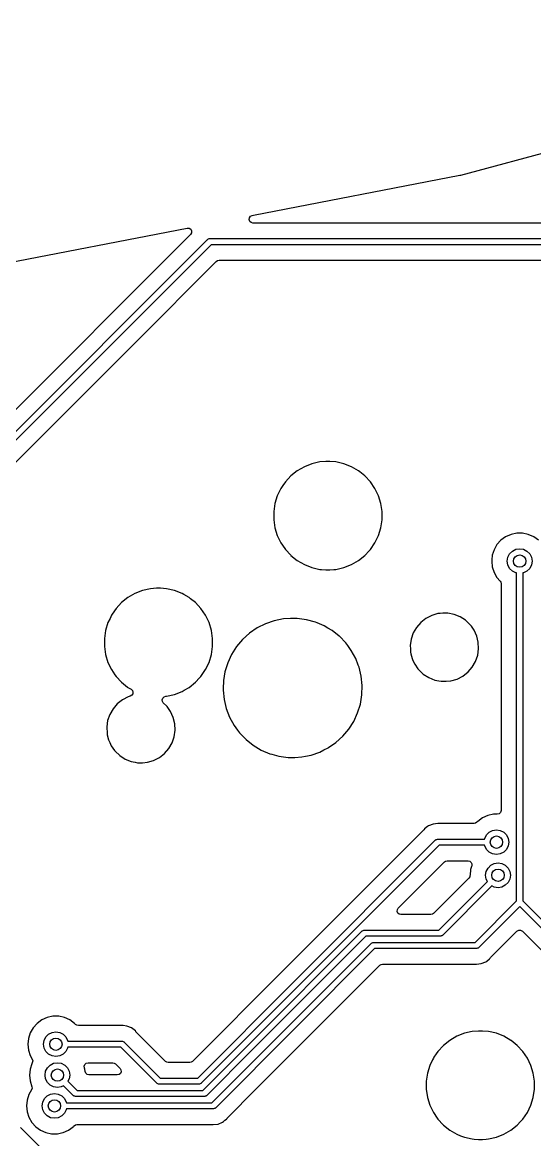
# Model space of a CAD drawing. Extents: x 41 to 271, y -133 to -23.
# Drawn here: x 182.31 to 198.88, y -59.28 to -23.19 of the extents above; entities that cross this region are included whole.
import ezdxf

# ---------------------------------------------------------------- set-up
doc = ezdxf.new("R2010")
doc.units = 0
doc.layers.add('BLACK', color=7, linetype='CONTINUOUS')

msp = doc.modelspace()

# ---------------------------------------------------------------- linework, layer by layer
at = {"layer": 'BLACK', "linetype": 'CONTINUOUS'}
for p, q in [((196.489, -28.118), (214.851, -23.1855)), ((189.782, -29.416), (196.459, -28.1245)), ((196.459, -28.1245), (196.466, -28.1244)), ((196.466, -28.1244), (196.474, -28.1222)), ((196.474, -28.1222), (196.484, -28.1199)), ((196.484, -28.1199), (196.489, -28.118)), ((189.642, -29.5573), (189.651, -29.4976)), ((189.662, -29.6142), (189.642, -29.5573)), ((189.651, -29.4976), (189.687, -29.4493)), ((189.687, -29.4493), (189.742, -29.4238)), ((189.742, -29.4238), (189.782, -29.416)), ((160.751, -35.0311), (187.64, -29.8303)), ((187.64, -29.8303), (187.702, -29.8343)), ((187.702, -29.8343), (187.755, -29.8682)), ((187.755, -29.8682), (187.784, -29.9234)), ((187.784, -29.9234), (187.783, -29.9859)), ((189.707, -29.6548), (189.662, -29.6142)), ((189.765, -29.6695), (189.707, -29.6548)), ((202.609, -29.6695), (189.765, -29.6695)), ((187.751, -30.0397), (171.329, -46.4618)), ((171.649, -46.8493), (188.299, -30.1993)), ((187.783, -29.9859), (187.751, -30.0397)), ((188.299, -30.1993), (188.306, -30.1956)), ((188.306, -30.1956), (188.311, -30.1891)), ((188.311, -30.1891), (188.333, -30.1819)), ((188.333, -30.1819), (188.354, -30.1712)), ((188.354, -30.1712), (188.362, -30.1725)), ((188.362, -30.1725), (188.37, -30.17)), ((188.37, -30.17), (202.57, -30.17)), ((188.411, -30.37), (171.82, -46.9614)), ((202.57, -30.37), (188.411, -30.37)), ((185.976, -33.513), (188.582, -30.9068)), ((188.582, -30.9068), (188.623, -30.8799)), ((188.623, -30.8799), (188.67, -30.8705)), ((188.67, -30.8705), (202.531, -30.8705)), ((180.236, -39.2534), (185.976, -33.513)), ((191.672, -37.4448), (191.428, -37.5407)), ((191.928, -37.3865), (191.672, -37.4448)), ((192.124, -37.3718), (191.928, -37.3865)), ((192.255, -37.3718), (192.124, -37.3718)), ((192.124, -37.3718), (192.124, -37.3718)), ((192.451, -37.3865), (192.255, -37.3718)), ((192.255, -37.3718), (192.255, -37.3718)), ((192.707, -37.4448), (192.451, -37.3865)), ((192.951, -37.5407), (192.707, -37.4448)), ((190.995, -37.8355), (190.817, -38.0278)), ((191.2, -37.6719), (190.995, -37.8355)), ((191.428, -37.5407), (191.2, -37.6719)), ((193.178, -37.6719), (192.951, -37.5407)), ((193.217, -37.7031), (193.178, -37.6719)), ((193.383, -37.8355), (193.217, -37.7031)), ((193.562, -38.0278), (193.383, -37.8355)), ((193.383, -37.8355), (193.383, -37.8355)), ((193.383, -37.8355), (193.383, -37.8355)), ((190.669, -38.2446), (190.555, -38.4809)), ((190.734, -38.1489), (190.669, -38.2446)), ((190.817, -38.0278), (190.734, -38.1489)), ((193.71, -38.2446), (193.562, -38.0278)), ((193.562, -38.0278), (193.562, -38.0278)), ((193.562, -38.0278), (193.562, -38.0278)), ((193.823, -38.4809), (193.71, -38.2446)), ((190.555, -38.4809), (190.478, -38.7316)), ((193.901, -38.7316), (193.823, -38.4809)), ((190.478, -38.7316), (190.439, -38.9911)), ((193.94, -38.9911), (193.901, -38.7316)), ((190.439, -38.9911), (190.439, -39.2534)), ((190.439, -39.2534), (190.478, -39.5129)), ((193.901, -39.5129), (193.94, -39.2534)), ((193.94, -39.2534), (193.94, -38.9911)), ((190.478, -39.5129), (190.555, -39.7636)), ((193.823, -39.7636), (193.901, -39.5129)), ((198.295, -39.6895), (198.11, -39.7289)), ((198.485, -39.6895), (198.295, -39.6895)), ((198.295, -39.6895), (198.295, -39.6895)), ((198.67, -39.7289), (198.485, -39.6895)), ((198.485, -39.6895), (198.485, -39.6895)), ((190.555, -39.7636), (190.669, -40)), ((190.669, -40), (190.796, -40.1861)), ((193.562, -40.2167), (193.71, -40)), ((193.71, -40), (193.823, -39.7636)), ((197.657, -40.0578), (197.563, -40.2217)), ((197.784, -39.9171), (197.657, -40.0578)), ((197.937, -39.8058), (197.784, -39.9171)), ((198.11, -39.7289), (197.937, -39.8058)), ((198.843, -39.8058), (198.67, -39.7289)), ((198.996, -39.9171), (198.843, -39.8058)), ((190.796, -40.1861), (190.817, -40.2167)), ((190.817, -40.2167), (190.989, -40.4017)), ((190.989, -40.4017), (190.995, -40.4091)), ((190.995, -40.4091), (191.2, -40.5727)), ((193.178, -40.5727), (193.383, -40.4091)), ((193.383, -40.4091), (193.52, -40.2621)), ((193.52, -40.2621), (193.562, -40.2167)), ((193.562, -40.2167), (193.562, -40.2167)), ((193.562, -40.2167), (193.562, -40.2167)), ((197.504, -40.4017), (197.488, -40.5531)), ((197.563, -40.2217), (197.504, -40.4017)), ((198.01, -40.4664), (198.066, -40.3549)), ((198.066, -40.3549), (198.155, -40.2664)), ((198.155, -40.2664), (198.266, -40.2096)), ((198.266, -40.2096), (198.39, -40.19)), ((198.39, -40.19), (198.514, -40.2096)), ((198.514, -40.2096), (198.625, -40.2664)), ((198.625, -40.2664), (198.714, -40.3549)), ((198.714, -40.3549), (198.77, -40.4664)), ((191.2, -40.5727), (191.428, -40.7038)), ((191.428, -40.7038), (191.672, -40.7997)), ((192.707, -40.7997), (192.951, -40.7038)), ((192.951, -40.7038), (193.178, -40.5727)), ((197.488, -40.5531), (197.485, -40.59)), ((197.485, -40.59), (197.486, -40.6064)), ((197.486, -40.6064), (197.504, -40.7783)), ((197.504, -40.7783), (197.563, -40.9583)), ((197.99, -40.59), (198.01, -40.4664)), ((198.01, -40.7136), (197.99, -40.59)), ((198.066, -40.8251), (198.01, -40.7136)), ((198.77, -40.7136), (198.714, -40.8251)), ((198.77, -40.4664), (198.79, -40.59)), ((198.79, -40.59), (198.77, -40.7136)), ((191.672, -40.7997), (191.928, -40.8581)), ((191.928, -40.8581), (191.984, -40.8623)), ((191.984, -40.8623), (192.124, -40.8728)), ((192.124, -40.8728), (192.124, -40.8728)), ((192.124, -40.8728), (192.255, -40.8728)), ((192.255, -40.8728), (192.377, -40.8636)), ((192.255, -40.8728), (192.255, -40.8728)), ((192.377, -40.8636), (192.451, -40.8581)), ((192.451, -40.8581), (192.707, -40.7997)), ((197.563, -40.9583), (197.657, -41.1222)), ((197.657, -41.1222), (197.758, -41.2335)), ((198.155, -40.9136), (198.066, -40.8251)), ((198.266, -40.9704), (198.155, -40.9136)), ((198.29, -40.9742), (198.266, -40.9704)), ((198.29, -51.5686), (198.29, -40.9742)), ((198.514, -40.9704), (198.49, -40.9742)), ((198.49, -40.9742), (198.49, -51.5686)), ((198.625, -40.9136), (198.514, -40.9704)), ((198.714, -40.8251), (198.625, -40.9136)), ((186.451, -41.4834), (186.196, -41.5418)), ((186.648, -41.4687), (186.451, -41.4834)), ((186.779, -41.4687), (186.648, -41.4687)), ((186.648, -41.4687), (186.648, -41.4687)), ((186.975, -41.4834), (186.779, -41.4687)), ((186.779, -41.4687), (186.779, -41.4687)), ((187.23, -41.5418), (186.975, -41.4834)), ((197.758, -41.2335), (197.781, -41.272)), ((197.781, -41.272), (197.79, -41.3165)), ((197.79, -41.3165), (197.79, -48.6455)), ((185.724, -41.7688), (185.519, -41.9324)), ((185.951, -41.6376), (185.724, -41.7688)), ((186.196, -41.5418), (185.951, -41.6376)), ((187.475, -41.6376), (187.23, -41.5418)), ((187.475, -41.6377), (187.475, -41.6376)), ((187.475, -41.6376), (187.475, -41.6376)), ((187.536, -41.6728), (187.475, -41.6377)), ((187.702, -41.7688), (187.536, -41.6728)), ((187.753, -41.8097), (187.702, -41.7688)), ((187.907, -41.9324), (187.753, -41.8097)), ((185.293, -42.1943), (185.193, -42.3415)), ((185.341, -42.1247), (185.293, -42.1943)), ((185.519, -41.9324), (185.341, -42.1247)), ((188.085, -42.1247), (187.907, -41.9324)), ((187.907, -41.9324), (187.907, -41.9324)), ((187.907, -41.9324), (187.907, -41.9324)), ((188.233, -42.3415), (188.085, -42.1247)), ((188.085, -42.1247), (188.085, -42.1247)), ((188.085, -42.1247), (188.085, -42.1247)), ((185.079, -42.5779), (185.002, -42.8286)), ((185.145, -42.441), (185.079, -42.5779)), ((185.193, -42.3415), (185.145, -42.441)), ((185.193, -42.3415), (185.193, -42.3415)), ((188.347, -42.5779), (188.233, -42.3415)), ((188.424, -42.8286), (188.347, -42.5779)), ((190.456, -42.5171), (190.172, -42.6156)), ((190.751, -42.4572), (190.456, -42.5171)), ((190.976, -42.4422), (190.751, -42.4572)), ((191.201, -42.4422), (190.976, -42.4422)), ((190.976, -42.4422), (190.976, -42.4422)), ((191.499, -42.4822), (191.201, -42.4422)), ((191.788, -42.5616), (191.499, -42.4822)), ((191.499, -42.4822), (191.499, -42.4822)), ((191.499, -42.4822), (191.499, -42.4822)), ((191.847, -42.5863), (191.788, -42.5616)), ((192.065, -42.6789), (191.847, -42.5863)), ((195.194, -42.571), (195.056, -42.73)), ((195.359, -42.441), (195.194, -42.571)), ((195.546, -42.3446), (195.359, -42.441)), ((195.748, -42.2854), (195.546, -42.3446)), ((195.818, -42.2787), (195.748, -42.2854)), ((195.905, -42.2704), (195.818, -42.2787)), ((196.063, -42.2704), (195.905, -42.2704)), ((196.269, -42.3102), (196.063, -42.2704)), ((196.063, -42.2704), (196.063, -42.2704)), ((196.27, -42.3105), (196.269, -42.3102)), ((196.269, -42.3102), (196.269, -42.3102)), ((196.269, -42.3102), (196.269, -42.3102)), ((196.465, -42.3884), (196.27, -42.3105)), ((196.641, -42.5021), (196.465, -42.3884)), ((196.794, -42.6472), (196.641, -42.5021)), ((196.641, -42.5021), (196.641, -42.5021)), ((196.641, -42.5021), (196.641, -42.5021)), ((185.002, -42.8286), (184.963, -43.088)), ((188.464, -43.088), (188.424, -42.8286)), ((189.657, -42.9212), (189.434, -43.1228)), ((189.904, -42.7512), (189.657, -42.9212)), ((190.172, -42.6156), (189.904, -42.7512)), ((192.192, -42.7539), (192.065, -42.6789)), ((192.324, -42.832), (192.192, -42.7539)), ((192.549, -43.0099), (192.324, -42.832)), ((194.951, -42.9121), (194.882, -43.1109)), ((195.056, -42.73), (194.951, -42.9121)), ((196.828, -42.6953), (196.794, -42.6472)), ((196.916, -42.8186), (196.828, -42.6953)), ((197.003, -43.0099), (196.916, -42.8186)), ((196.916, -42.8186), (196.916, -42.8186)), ((196.916, -42.8186), (196.916, -42.8186)), ((184.963, -43.088), (184.963, -43.3504)), ((188.464, -43.3504), (188.464, -43.088)), ((189.434, -43.1228), (189.24, -43.3523)), ((192.56, -43.0183), (192.549, -43.0099)), ((192.768, -43.2343), (192.56, -43.0183)), ((192.831, -43.3191), (192.768, -43.2343)), ((194.882, -43.1109), (194.852, -43.3191)), ((197.053, -43.2143), (197.003, -43.0099)), ((197.063, -43.4244), (197.053, -43.2143)), ((184.963, -43.3504), (185.002, -43.6098)), ((185.002, -43.6098), (185.079, -43.8605)), ((188.347, -43.8605), (188.424, -43.6098)), ((188.424, -43.6098), (188.464, -43.3504)), ((189.078, -43.6055), (188.952, -43.8781)), ((189.24, -43.3523), (189.078, -43.6055)), ((192.947, -43.4762), (192.831, -43.3191)), ((193.088, -43.7336), (192.947, -43.4762)), ((194.852, -43.3191), (194.857, -43.4244)), ((194.852, -43.3191), (194.852, -43.3191)), ((194.857, -43.4244), (194.862, -43.5292)), ((194.862, -43.5292), (194.875, -43.5829)), ((194.875, -43.5829), (194.912, -43.7336)), ((196.964, -43.8314), (197.033, -43.6326)), ((197.033, -43.6326), (197.063, -43.4244)), ((185.079, -43.8605), (185.193, -44.0969)), ((188.233, -44.0969), (188.347, -43.8605)), ((188.952, -43.8781), (188.862, -44.1651)), ((193.091, -43.7397), (193.088, -43.7336)), ((193.173, -43.9525), (193.091, -43.7397)), ((193.199, -44.0201), (193.173, -43.9525)), ((193.269, -44.3124), (193.199, -44.0201)), ((194.912, -43.7336), (194.941, -43.7982)), ((194.941, -43.7982), (194.999, -43.925)), ((194.999, -43.925), (195.1, -44.0665)), ((196.721, -44.1725), (196.859, -44.0135)), ((196.859, -44.0135), (196.964, -43.8314)), ((185.193, -44.0969), (185.305, -44.2622)), ((185.305, -44.2622), (185.341, -44.3137)), ((185.341, -44.3137), (185.519, -44.506)), ((187.907, -44.506), (188.039, -44.3642)), ((188.039, -44.3642), (188.085, -44.3137)), ((188.085, -44.3137), (188.233, -44.0969)), ((188.085, -44.3137), (188.085, -44.3137)), ((188.085, -44.3137), (188.085, -44.3137)), ((188.862, -44.1651), (188.815, -44.4478)), ((193.299, -44.6114), (193.269, -44.3124)), ((195.1, -44.0665), (195.121, -44.0963)), ((195.121, -44.0963), (195.274, -44.2415)), ((195.274, -44.2415), (195.274, -44.2415)), ((195.274, -44.2415), (195.274, -44.2415)), ((195.274, -44.2415), (195.451, -44.3552)), ((195.451, -44.3552), (195.451, -44.3552)), ((195.451, -44.3552), (195.646, -44.4334)), ((196.369, -44.3989), (196.556, -44.3025)), ((196.556, -44.3025), (196.721, -44.1725)), ((185.519, -44.506), (185.519, -44.506)), ((185.519, -44.506), (185.712, -44.6597)), ((185.712, -44.6597), (185.724, -44.6696)), ((185.724, -44.6696), (185.826, -44.7284)), ((185.826, -44.7284), (185.868, -44.7677)), ((187.542, -44.7617), (187.702, -44.6696)), ((187.702, -44.6696), (187.907, -44.506)), ((188.804, -44.7059), (188.802, -44.7617)), ((188.813, -44.4614), (188.804, -44.7059)), ((188.815, -44.4478), (188.813, -44.4614)), ((193.289, -44.9117), (193.299, -44.6114)), ((195.646, -44.4334), (195.775, -44.4582)), ((195.775, -44.4582), (195.852, -44.4732)), ((195.852, -44.4732), (195.852, -44.4732)), ((195.852, -44.4732), (196.01, -44.4732)), ((196.01, -44.4732), (196.167, -44.4582)), ((196.01, -44.4732), (196.01, -44.4732)), ((196.167, -44.4582), (196.369, -44.3989)), ((185.546, -45.0706), (185.38, -45.2006)), ((185.733, -44.9742), (185.546, -45.0706)), ((185.799, -44.9547), (185.733, -44.9742)), ((185.849, -44.9263), (185.799, -44.9547)), ((185.88, -44.8785), (185.849, -44.9263)), ((185.868, -44.7677), (185.887, -44.8216)), ((185.887, -44.8216), (185.88, -44.8785)), ((186.831, -45.0669), (186.85, -45.0136)), ((186.838, -45.1232), (186.831, -45.0669)), ((186.85, -45.0136), (186.891, -44.9743)), ((186.891, -44.9743), (186.945, -44.9573)), ((186.945, -44.9573), (186.96, -44.9561)), ((186.96, -44.9561), (186.975, -44.955)), ((186.975, -44.955), (187.23, -44.8966)), ((187.23, -44.8966), (187.475, -44.8008)), ((187.475, -44.8008), (187.542, -44.7617)), ((188.802, -44.7617), (188.833, -45.0607)), ((188.833, -45.0607), (188.902, -45.353)), ((193.239, -45.208), (193.289, -44.9117)), ((185.242, -45.3596), (185.137, -45.5417)), ((185.38, -45.2006), (185.242, -45.3596)), ((186.869, -45.1706), (186.838, -45.1232)), ((186.98, -45.2768), (186.869, -45.1706)), ((186.991, -45.2925), (186.98, -45.2768)), ((187.102, -45.4482), (186.991, -45.2925)), ((187.189, -45.6395), (187.102, -45.4482)), ((187.102, -45.4482), (187.102, -45.4482)), ((187.102, -45.4482), (187.102, -45.4482)), ((188.902, -45.353), (189.01, -45.6334)), ((193.15, -45.495), (193.239, -45.208)), ((185.069, -45.7405), (185.039, -45.9487)), ((185.137, -45.5417), (185.069, -45.7405)), ((187.239, -45.8439), (187.189, -45.6395)), ((189.01, -45.6334), (189.155, -45.8969)), ((192.862, -46.0209), (193.023, -45.7676)), ((193.023, -45.7676), (193.15, -45.495)), ((185.039, -45.9487), (185.049, -46.1588)), ((185.049, -46.1588), (185.058, -46.1978)), ((185.058, -46.1978), (185.098, -46.3632)), ((187.219, -46.2622), (187.249, -46.054)), ((187.249, -46.054), (187.239, -45.8439)), ((189.155, -45.8969), (189.27, -46.054)), ((189.27, -46.054), (189.333, -46.1389)), ((189.333, -46.1389), (189.542, -46.3549)), ((192.668, -46.2504), (192.862, -46.0209)), ((185.098, -46.3632), (185.139, -46.4519)), ((185.139, -46.4519), (185.186, -46.5546)), ((185.186, -46.5546), (185.294, -46.7076)), ((187.045, -46.6432), (187.15, -46.461)), ((187.15, -46.461), (187.219, -46.2622)), ((189.542, -46.3549), (189.778, -46.5411)), ((189.778, -46.5411), (190.036, -46.6942)), ((192.213, -46.6111), (192.445, -46.4519)), ((192.445, -46.4519), (192.668, -46.2504)), ((185.294, -46.7076), (185.308, -46.7259)), ((185.308, -46.7259), (185.46, -46.8711)), ((185.46, -46.8711), (185.46, -46.8711)), ((185.46, -46.8711), (185.46, -46.8711)), ((185.46, -46.8711), (185.637, -46.9848)), ((186.742, -46.9321), (186.907, -46.8021)), ((186.907, -46.8021), (187.045, -46.6432)), ((190.036, -46.6942), (190.313, -46.8115)), ((190.313, -46.8115), (190.313, -46.8115)), ((190.313, -46.8115), (190.313, -46.8115)), ((190.313, -46.8115), (190.377, -46.829)), ((190.377, -46.829), (190.603, -46.8909)), ((190.603, -46.8909), (190.9, -46.931)), ((191.126, -46.931), (191.35, -46.9159)), ((191.35, -46.9159), (191.463, -46.893)), ((191.463, -46.893), (191.645, -46.8561)), ((191.645, -46.8561), (191.929, -46.7575)), ((191.929, -46.7575), (192.063, -46.6897)), ((192.063, -46.6897), (192.197, -46.622)), ((192.197, -46.622), (192.213, -46.6111)), ((185.637, -46.9848), (185.637, -46.9848)), ((185.637, -46.9848), (185.832, -47.063)), ((185.832, -47.063), (185.961, -47.0878)), ((185.961, -47.0878), (186.039, -47.1028)), ((186.039, -47.1028), (186.039, -47.1028)), ((186.039, -47.1028), (186.196, -47.1028)), ((186.196, -47.1028), (186.353, -47.0878)), ((186.196, -47.1028), (186.196, -47.1028)), ((186.353, -47.0878), (186.555, -47.0285)), ((186.555, -47.0285), (186.742, -46.9321)), ((190.9, -46.931), (191.126, -46.931)), ((191.126, -46.931), (191.126, -46.931)), ((197.773, -48.7075), (197.727, -48.7529)), ((197.79, -48.6455), (197.773, -48.7075)), ((195.588, -49.085), (195.441, -49.1455)), ((195.664, -49.075), (195.588, -49.085)), ((195.744, -49.0643), (195.664, -49.075)), ((195.772, -49.0679), (195.744, -49.0643)), ((195.776, -49.0684), (195.772, -49.0679)), ((195.792, -49.0695), (195.776, -49.0684)), ((196.914, -49.0695), (195.792, -49.0695)), ((196.964, -49.0588), (196.914, -49.0695)), ((197.006, -49.0285), (196.964, -49.0588)), ((197.034, -48.9971), (197.006, -49.0285)), ((197.187, -48.8858), (197.034, -48.9971)), ((197.36, -48.8089), (197.187, -48.8858)), ((197.545, -48.7695), (197.36, -48.8089)), ((197.665, -48.7695), (197.545, -48.7695)), ((197.727, -48.7529), (197.665, -48.7695)), ((195.286, -49.279), (190.738, -53.8271)), ((195.297, -49.2668), (195.286, -49.279)), ((195.316, -49.2417), (195.297, -49.2668)), ((195.412, -49.1678), (195.316, -49.2417)), ((195.316, -49.2417), (195.316, -49.2417)), ((195.316, -49.2417), (195.316, -49.2417)), ((195.441, -49.1455), (195.412, -49.1678)), ((197.26, -49.5464), (197.316, -49.4349)), ((197.316, -49.4349), (197.405, -49.3464)), ((197.405, -49.3464), (197.516, -49.2896)), ((197.516, -49.2896), (197.64, -49.27)), ((197.64, -49.27), (197.764, -49.2896)), ((197.764, -49.2896), (197.875, -49.3464)), ((197.875, -49.3464), (197.964, -49.4349)), ((197.964, -49.4349), (198.02, -49.5464)), ((191.081, -54.1914), (195.674, -49.5993)), ((195.786, -49.77), (191.223, -54.3329)), ((195.674, -49.5993), (195.681, -49.5956)), ((195.681, -49.5956), (195.686, -49.5891)), ((195.686, -49.5891), (195.708, -49.5819)), ((195.708, -49.5819), (195.729, -49.5712)), ((195.729, -49.5712), (195.737, -49.5725)), ((195.737, -49.5725), (195.744, -49.57)), ((195.744, -49.57), (197.256, -49.57)), ((197.256, -49.77), (195.786, -49.77)), ((197.256, -49.57), (197.26, -49.5464)), ((197.26, -49.7936), (197.256, -49.77)), ((197.316, -49.9051), (197.26, -49.7936)), ((198.02, -49.7936), (197.964, -49.9051)), ((198.02, -49.5464), (198.04, -49.67)), ((198.04, -49.67), (198.02, -49.7936)), ((197.405, -49.9936), (197.316, -49.9051)), ((197.516, -50.0504), (197.405, -49.9936)), ((197.64, -50.07), (197.516, -50.0504)), ((197.764, -50.0504), (197.64, -50.07)), ((197.875, -49.9936), (197.764, -50.0504)), ((197.964, -49.9051), (197.875, -49.9936)), ((195.129, -51.1345), (195.957, -50.3068)), ((195.957, -50.3068), (195.997, -50.2799)), ((195.997, -50.2799), (196.044, -50.2705)), ((196.044, -50.2705), (196.726, -50.2705)), ((196.726, -50.2705), (196.782, -50.284)), ((196.782, -50.284), (196.826, -50.3216)), ((196.837, -50.4518), (196.805, -50.5517)), ((196.826, -50.3216), (196.848, -50.3751)), ((196.843, -50.4328), (196.837, -50.4518)), ((196.848, -50.3751), (196.843, -50.4328)), ((197.31, -50.6164), (197.367, -50.5049)), ((197.367, -50.5049), (197.455, -50.4164)), ((197.455, -50.4164), (197.567, -50.3596)), ((197.567, -50.3596), (197.69, -50.34)), ((197.69, -50.34), (197.814, -50.3596)), ((197.814, -50.3596), (197.926, -50.4164)), ((197.926, -50.4164), (198.014, -50.5049)), ((198.014, -50.5049), (198.071, -50.6164)), ((196.749, -50.8327), (195.608, -51.9732)), ((196.778, -50.7864), (196.749, -50.8327)), ((196.782, -50.7528), (196.778, -50.7864)), ((196.784, -50.753), (196.782, -50.7528)), ((196.785, -50.7393), (196.784, -50.753)), ((196.805, -50.5517), (196.785, -50.7393)), ((196.805, -50.5517), (196.805, -50.5517)), ((196.805, -50.5517), (196.805, -50.5517)), ((197.29, -50.74), (197.31, -50.6164)), ((197.31, -50.8636), (197.29, -50.74)), ((197.349, -50.9401), (197.31, -50.8636)), ((198.071, -50.8636), (198.014, -50.9751)), ((198.071, -50.6164), (198.09, -50.74)), ((198.09, -50.74), (198.071, -50.8636)), ((194.466, -51.7978), (195.129, -51.1345)), ((195.779, -52.51), (197.349, -50.9401)), ((197.49, -51.0815), (195.891, -52.6807)), ((197.567, -51.1204), (197.49, -51.0815)), ((197.69, -51.14), (197.567, -51.1204)), ((197.814, -51.1204), (197.69, -51.14)), ((197.926, -51.0636), (197.814, -51.1204)), ((198.014, -50.9751), (197.926, -51.0636)), ((196.949, -52.91), (198.29, -51.5686)), ((198.49, -51.5686), (202.341, -55.4193)), ((194.431, -51.9049), (194.435, -51.8472)), ((194.453, -51.9584), (194.431, -51.9049)), ((194.435, -51.8472), (194.466, -51.7978)), ((194.497, -51.996), (194.453, -51.9584)), ((195.608, -51.9732), (195.568, -52.0001)), ((198.39, -51.7514), (197.061, -53.0807)), ((202.199, -55.5607), (198.39, -51.7514)), ((194.553, -52.0095), (194.497, -51.996)), ((195.52, -52.0095), (194.553, -52.0095)), ((195.568, -52.0001), (195.52, -52.0095)), ((189.599, -56.2393), (193.299, -52.5393)), ((193.299, -52.5393), (193.306, -52.5356)), ((193.306, -52.5356), (193.311, -52.5291)), ((193.311, -52.5291), (193.333, -52.5219)), ((193.333, -52.5219), (193.354, -52.5112)), ((193.354, -52.5112), (193.362, -52.5125)), ((193.362, -52.5125), (193.37, -52.51)), ((193.37, -52.51), (194.44, -52.51)), ((194.44, -52.51), (195.779, -52.51)), ((195.857, -52.6981), (195.836, -52.7088)), ((195.879, -52.6909), (195.857, -52.6981)), ((195.884, -52.6844), (195.879, -52.6909)), ((195.891, -52.6807), (195.884, -52.6844)), ((197.448, -53.401), (198.302, -52.5469)), ((198.302, -52.5469), (198.358, -52.5148)), ((198.358, -52.5148), (198.422, -52.5148)), ((198.422, -52.5148), (198.478, -52.5469)), ((198.478, -52.5469), (202.298, -56.3673)), ((188.439, -58.09), (193.589, -52.9393)), ((193.411, -52.71), (189.741, -56.3807)), ((194.44, -52.71), (193.411, -52.71)), ((193.589, -52.9393), (193.596, -52.9356)), ((193.596, -52.9356), (193.601, -52.9291)), ((193.601, -52.9291), (193.623, -52.9219)), ((193.623, -52.9219), (193.644, -52.9112)), ((193.644, -52.9112), (193.652, -52.9125)), ((193.652, -52.9125), (193.66, -52.91)), ((193.66, -52.91), (196.949, -52.91)), ((195.82, -52.71), (194.44, -52.71)), ((195.828, -52.7075), (195.82, -52.71)), ((195.836, -52.7088), (195.828, -52.7075)), ((193.701, -53.11), (188.551, -58.2607)), ((196.99, -53.11), (193.701, -53.11)), ((196.998, -53.1075), (196.99, -53.11)), ((197.006, -53.1088), (196.998, -53.1075)), ((197.027, -53.0981), (197.006, -53.1088)), ((197.049, -53.0909), (197.027, -53.0981)), ((197.054, -53.0844), (197.049, -53.0909)), ((197.061, -53.0807), (197.054, -53.0844)), ((197.418, -53.4383), (197.438, -53.4132)), ((197.438, -53.4132), (197.448, -53.401)), ((189.865, -57.6543), (193.872, -53.6468)), ((193.872, -53.6468), (193.913, -53.6199)), ((193.913, -53.6199), (193.96, -53.6105)), ((193.96, -53.6105), (196.943, -53.6105)), ((196.943, -53.6105), (196.959, -53.6116)), ((196.959, -53.6116), (196.99, -53.6157)), ((196.99, -53.6157), (197.147, -53.595)), ((197.147, -53.595), (197.293, -53.5345)), ((197.293, -53.5345), (197.324, -53.5106)), ((197.324, -53.5106), (197.418, -53.4383)), ((190.738, -53.8271), (187.812, -56.7532)), ((187.983, -57.29), (191.081, -54.1914)), ((191.223, -54.3329), (188.095, -57.4607)), ((191.081, -54.1914), (191.081, -54.1914)), ((182.789, -55.5239), (182.663, -55.6646)), ((182.943, -55.4126), (182.789, -55.5239)), ((183.116, -55.3356), (182.943, -55.4126)), ((183.301, -55.2963), (183.116, -55.3356)), ((183.49, -55.2963), (183.301, -55.2963)), ((183.301, -55.2963), (183.301, -55.2963)), ((183.675, -55.3356), (183.49, -55.2963)), ((183.49, -55.2963), (183.49, -55.2963)), ((183.848, -55.4126), (183.675, -55.3356)), ((184.001, -55.5239), (183.848, -55.4126)), ((184.029, -55.5553), (184.001, -55.5239)), ((184.071, -55.5856), (184.029, -55.5553)), ((184.122, -55.5963), (184.071, -55.5856)), ((182.568, -55.8285), (182.51, -56.0085)), ((182.663, -55.6646), (182.568, -55.8285)), ((183.072, -55.9617), (183.16, -55.8732)), ((183.16, -55.8732), (183.272, -55.8164)), ((183.272, -55.8164), (183.395, -55.7968)), ((183.395, -55.7968), (183.519, -55.8164)), ((183.519, -55.8164), (183.63, -55.8732)), ((183.63, -55.8732), (183.719, -55.9617)), ((185.489, -55.5963), (184.122, -55.5963)), ((185.505, -55.5952), (185.489, -55.5963)), ((185.509, -55.5948), (185.505, -55.5952)), ((185.537, -55.5911), (185.509, -55.5948)), ((185.57, -55.5955), (185.537, -55.5911)), ((185.576, -55.5963), (185.57, -55.5955)), ((185.694, -55.6117), (185.576, -55.5963)), ((185.84, -55.6723), (185.694, -55.6117)), ((185.965, -55.7685), (185.84, -55.6723)), ((185.977, -55.7835), (185.965, -55.7685)), ((185.98, -55.7873), (185.977, -55.7835)), ((185.984, -55.7936), (185.98, -55.7873)), ((185.995, -55.8058), (185.984, -55.7936)), ((186.942, -56.7532), (185.995, -55.8058)), ((196.358, -55.9416), (196.131, -56.0728)), ((196.602, -55.8457), (196.358, -55.9416)), ((196.858, -55.7873), (196.602, -55.8457)), ((197.054, -55.7727), (196.858, -55.7873)), ((197.185, -55.7727), (197.054, -55.7727)), ((197.054, -55.7727), (197.054, -55.7727)), ((197.381, -55.7873), (197.185, -55.7727)), ((197.185, -55.7727), (197.185, -55.7727)), ((197.637, -55.8457), (197.381, -55.7873)), ((197.881, -55.9416), (197.637, -55.8457)), ((198.109, -56.0728), (197.881, -55.9416)), ((182.51, -56.0085), (182.49, -56.1968)), ((182.49, -56.1968), (182.51, -56.385)), ((182.995, -56.1968), (183.015, -56.0732)), ((183.015, -56.3204), (182.995, -56.1968)), ((183.015, -56.0732), (183.072, -55.9617)), ((183.719, -55.9617), (183.776, -56.0732)), ((183.776, -56.0732), (183.78, -56.0968)), ((183.78, -56.2968), (183.776, -56.3204)), ((183.78, -56.0968), (185.537, -56.0968)), ((185.495, -56.2968), (183.78, -56.2968)), ((186.659, -57.4607), (185.495, -56.2968)), ((185.537, -56.0968), (185.544, -56.0993)), ((185.544, -56.0993), (185.552, -56.098)), ((185.552, -56.098), (185.573, -56.1087)), ((185.573, -56.1087), (185.596, -56.1159)), ((185.596, -56.1159), (185.6, -56.1224)), ((185.6, -56.1224), (185.608, -56.1261)), ((185.608, -56.1261), (186.771, -57.29)), ((188.149, -57.69), (189.599, -56.2393)), ((189.599, -56.2393), (189.599, -56.2393)), ((195.926, -56.2363), (195.747, -56.4287)), ((196.131, -56.0728), (195.926, -56.2363)), ((198.12, -56.0822), (198.109, -56.0728)), ((198.314, -56.2363), (198.12, -56.0822)), ((198.492, -56.4287), (198.314, -56.2363)), ((198.314, -56.2363), (198.314, -56.2363)), ((198.314, -56.2363), (198.314, -56.2363)), ((182.51, -56.385), (182.568, -56.5651)), ((182.568, -56.5651), (182.633, -56.6772)), ((183.072, -56.4319), (183.015, -56.3204)), ((183.16, -56.5204), (183.072, -56.4319)), ((183.272, -56.5772), (183.16, -56.5204)), ((183.395, -56.5968), (183.272, -56.5772)), ((183.519, -56.5772), (183.395, -56.5968)), ((183.63, -56.5204), (183.519, -56.5772)), ((183.719, -56.4319), (183.63, -56.5204)), ((183.776, -56.3204), (183.719, -56.4319)), ((189.741, -56.3807), (188.261, -57.8607)), ((195.6, -56.6454), (195.573, -56.7)), ((195.619, -56.617), (195.6, -56.6454)), ((195.694, -56.5064), (195.619, -56.617)), ((195.747, -56.4287), (195.694, -56.5064)), ((198.64, -56.6454), (198.492, -56.4287)), ((198.492, -56.4287), (198.492, -56.4287)), ((198.492, -56.4287), (198.492, -56.4287)), ((198.754, -56.8818), (198.64, -56.6454)), ((182.56, -57.0068), (182.54, -57.195)), ((182.618, -56.8268), (182.56, -57.0068)), ((182.633, -56.8011), (182.618, -56.8268)), ((182.633, -56.6772), (182.649, -56.7392)), ((182.649, -56.7392), (182.633, -56.8011)), ((183.065, -57.0714), (183.122, -56.9599)), ((183.122, -56.9599), (183.21, -56.8714)), ((183.21, -56.8714), (183.322, -56.8146)), ((183.322, -56.8146), (183.445, -56.795)), ((183.445, -56.795), (183.569, -56.8146)), ((183.569, -56.8146), (183.68, -56.8714)), ((183.68, -56.8714), (183.769, -56.9599)), ((183.769, -56.9599), (183.826, -57.0714)), ((184.311, -56.9019), (184.333, -56.8484)), ((184.316, -56.9596), (184.311, -56.9019)), ((184.32, -56.9732), (184.316, -56.9596)), ((184.331, -57.0068), (184.32, -56.9732)), ((184.338, -57.0785), (184.331, -57.0068)), ((184.333, -56.8484), (184.377, -56.8108)), ((184.377, -56.8108), (184.434, -56.7973)), ((184.434, -56.7973), (185.237, -56.7973)), ((185.237, -56.7973), (185.284, -56.8067)), ((185.284, -56.8067), (185.324, -56.8336)), ((185.324, -56.8336), (185.469, -56.9778)), ((185.469, -56.9778), (185.499, -57.0272)), ((185.499, -57.0272), (185.503, -57.0849)), ((186.983, -56.7801), (186.942, -56.7532)), ((187.03, -56.7895), (186.983, -56.7801)), ((187.724, -56.7895), (187.03, -56.7895)), ((187.772, -56.7801), (187.724, -56.7895)), ((187.812, -56.7532), (187.772, -56.7801)), ((195.486, -56.8818), (195.408, -57.1325)), ((195.573, -56.7), (195.486, -56.8818)), ((198.831, -57.1325), (198.754, -56.8818)), ((182.54, -57.195), (182.56, -57.3833)), ((182.56, -57.3833), (182.62, -57.5706)), ((183.045, -57.195), (183.065, -57.0714)), ((183.065, -57.3187), (183.045, -57.195)), ((183.122, -57.4302), (183.065, -57.3187)), ((183.826, -57.3187), (183.787, -57.3951)), ((183.826, -57.0714), (183.845, -57.195)), ((183.845, -57.195), (183.826, -57.3187)), ((184.359, -57.1348), (184.338, -57.0785)), ((184.404, -57.175), (184.359, -57.1348)), ((184.462, -57.1895), (184.404, -57.175)), ((185.381, -57.1895), (184.462, -57.1895)), ((185.437, -57.176), (185.381, -57.1895)), ((185.481, -57.1384), (185.437, -57.176)), ((185.503, -57.0849), (185.481, -57.1384)), ((186.771, -57.29), (187.983, -57.29)), ((195.408, -57.1325), (195.369, -57.392)), ((198.87, -57.392), (198.831, -57.1325)), ((182.61, -57.6709), (182.523, -57.8217)), ((182.626, -57.6219), (182.61, -57.6709)), ((182.62, -57.5706), (182.626, -57.6219)), ((183.21, -57.5187), (183.122, -57.4302)), ((183.322, -57.5755), (183.21, -57.5187)), ((183.445, -57.595), (183.322, -57.5755)), ((183.569, -57.5755), (183.445, -57.595)), ((183.645, -57.5365), (183.569, -57.5755)), ((183.97, -57.8607), (183.645, -57.5365)), ((183.787, -57.3951), (184.082, -57.69)), ((184.082, -57.69), (186.1, -57.69)), ((186.1, -57.69), (188.149, -57.69)), ((186.666, -57.4644), (186.659, -57.4607)), ((186.671, -57.4709), (186.666, -57.4644)), ((186.693, -57.4781), (186.671, -57.4709)), ((186.714, -57.4888), (186.693, -57.4781)), ((186.722, -57.4875), (186.714, -57.4888)), ((186.73, -57.49), (186.722, -57.4875)), ((188.024, -57.49), (186.73, -57.49)), ((188.032, -57.4875), (188.024, -57.49)), ((188.04, -57.4888), (188.032, -57.4875)), ((188.061, -57.4781), (188.04, -57.4888)), ((188.083, -57.4709), (188.061, -57.4781)), ((188.088, -57.4644), (188.083, -57.4709)), ((188.095, -57.4607), (188.088, -57.4644)), ((188.938, -58.581), (189.865, -57.6543)), ((195.369, -57.392), (195.369, -57.6543)), ((195.369, -57.6543), (195.408, -57.9138)), ((198.831, -57.9138), (198.87, -57.6543)), ((198.87, -57.6543), (198.87, -57.392)), ((182.464, -58.0017), (182.445, -58.19)), ((182.523, -57.8217), (182.464, -58.0017)), ((182.95, -58.19), (182.97, -58.0664)), ((182.97, -58.0664), (183.026, -57.9549)), ((183.026, -57.9549), (183.115, -57.8664)), ((183.115, -57.8664), (183.226, -57.8096)), ((183.226, -57.8096), (183.35, -57.79)), ((183.35, -57.79), (183.474, -57.8096)), ((183.474, -57.8096), (183.585, -57.8664)), ((183.585, -57.8664), (183.674, -57.9549)), ((183.674, -57.9549), (183.73, -58.0664)), ((183.73, -58.0664), (183.734, -58.09)), ((183.734, -58.09), (188.439, -58.09)), ((183.977, -57.8644), (183.97, -57.8607)), ((183.981, -57.8709), (183.977, -57.8644)), ((184.004, -57.8781), (183.981, -57.8709)), ((184.025, -57.8888), (184.004, -57.8781)), ((184.033, -57.8875), (184.025, -57.8888)), ((184.04, -57.89), (184.033, -57.8875)), ((186.1, -57.89), (184.04, -57.89)), ((188.19, -57.89), (186.1, -57.89)), ((188.198, -57.8875), (188.19, -57.89)), ((188.206, -57.8888), (188.198, -57.8875)), ((188.227, -57.8781), (188.206, -57.8888)), ((188.249, -57.8709), (188.227, -57.8781)), ((188.254, -57.8644), (188.249, -57.8709)), ((188.261, -57.8607), (188.254, -57.8644)), ((195.408, -57.9138), (195.486, -58.1645)), ((198.754, -58.1645), (198.831, -57.9138)), ((182.445, -58.19), (182.464, -58.3783)), ((182.464, -58.3783), (182.523, -58.5583)), ((182.97, -58.3136), (182.95, -58.19)), ((183.026, -58.4251), (182.97, -58.3136)), ((183.115, -58.5136), (183.026, -58.4251)), ((183.674, -58.4251), (183.585, -58.5136)), ((183.73, -58.3136), (183.674, -58.4251)), ((183.734, -58.29), (183.73, -58.3136)), ((188.48, -58.29), (183.734, -58.29)), ((188.488, -58.2875), (188.48, -58.29)), ((188.496, -58.2888), (188.488, -58.2875)), ((188.517, -58.2781), (188.496, -58.2888)), ((188.539, -58.2709), (188.517, -58.2781)), ((188.544, -58.2644), (188.539, -58.2709)), ((188.551, -58.2607), (188.544, -58.2644)), ((195.486, -58.1645), (195.6, -58.4009)), ((195.6, -58.4009), (195.722, -58.581)), ((198.492, -58.6176), (198.64, -58.4009)), ((198.64, -58.4009), (198.754, -58.1645)), ((182.523, -58.5583), (182.617, -58.7222)), ((182.617, -58.7222), (182.744, -58.8629)), ((183.226, -58.5704), (183.115, -58.5136)), ((183.35, -58.59), (183.226, -58.5704)), ((183.474, -58.5704), (183.35, -58.59)), ((183.585, -58.5136), (183.474, -58.5704)), ((183.97, -58.8467), (183.984, -58.8315)), ((183.984, -58.8315), (184.026, -58.8012)), ((184.026, -58.8012), (184.076, -58.7905)), ((184.076, -58.7905), (188.433, -58.7905)), ((188.433, -58.7905), (188.449, -58.7916)), ((188.449, -58.7916), (188.48, -58.7957)), ((188.48, -58.7957), (188.637, -58.775)), ((188.637, -58.775), (188.783, -58.7145)), ((188.783, -58.7145), (188.811, -58.693)), ((188.811, -58.693), (188.815, -58.69)), ((188.815, -58.69), (188.859, -58.6558)), ((188.815, -58.69), (188.815, -58.69)), ((188.859, -58.6558), (188.908, -58.6183)), ((188.908, -58.6183), (188.928, -58.5932)), ((188.928, -58.5932), (188.938, -58.581)), ((195.722, -58.581), (195.747, -58.6176)), ((195.747, -58.6176), (195.917, -58.8009)), ((195.917, -58.8009), (195.926, -58.81)), ((195.926, -58.81), (196.131, -58.9735)), ((198.109, -58.9735), (198.314, -58.81)), ((198.314, -58.81), (198.422, -58.693)), ((198.422, -58.693), (198.492, -58.6176)), ((198.492, -58.6176), (198.492, -58.6176)), ((198.492, -58.6176), (198.492, -58.6176)), ((185.121, -61.7513), (182.253, -58.884)), ((182.744, -58.8629), (182.897, -58.9742)), ((182.897, -58.9742), (183.07, -59.0511)), ((183.07, -59.0511), (183.255, -59.0905)), ((183.255, -59.0905), (183.255, -59.0905)), ((183.255, -59.0905), (183.445, -59.0905)), ((183.445, -59.0905), (183.576, -59.0626)), ((183.445, -59.0905), (183.445, -59.0905)), ((183.576, -59.0626), (183.63, -59.0511)), ((183.63, -59.0511), (183.803, -58.9742)), ((183.803, -58.9742), (183.956, -58.8629)), ((183.956, -58.8629), (183.97, -58.8467)), ((196.131, -58.9735), (196.358, -59.1047)), ((196.358, -59.1047), (196.48, -59.1524)), ((196.48, -59.1524), (196.543, -59.1773)), ((196.543, -59.1773), (196.602, -59.2006)), ((197.637, -59.2006), (197.881, -59.1047)), ((197.881, -59.1047), (198.109, -58.9735)), ((196.602, -59.2006), (196.858, -59.259)), ((196.858, -59.259), (196.914, -59.2632)), ((196.914, -59.2632), (197.054, -59.2737)), ((197.054, -59.2737), (197.054, -59.2737)), ((197.054, -59.2737), (197.185, -59.2737)), ((197.185, -59.2737), (197.308, -59.2645)), ((197.185, -59.2737), (197.185, -59.2737)), ((197.308, -59.2645), (197.381, -59.259)), ((197.381, -59.259), (197.637, -59.2006))]:
    msp.add_line(p, q, dxfattribs=at)
at = {"layer": 'BLACK'}
for centre in [(198.39, -40.59), (197.64, -49.67), (197.69, -50.74), (183.395, -56.1968), (183.445, -57.195), (183.35, -58.19)]:
    msp.add_circle(centre, 0.2, dxfattribs=at)

doc.saveas('drawing.dxf')
